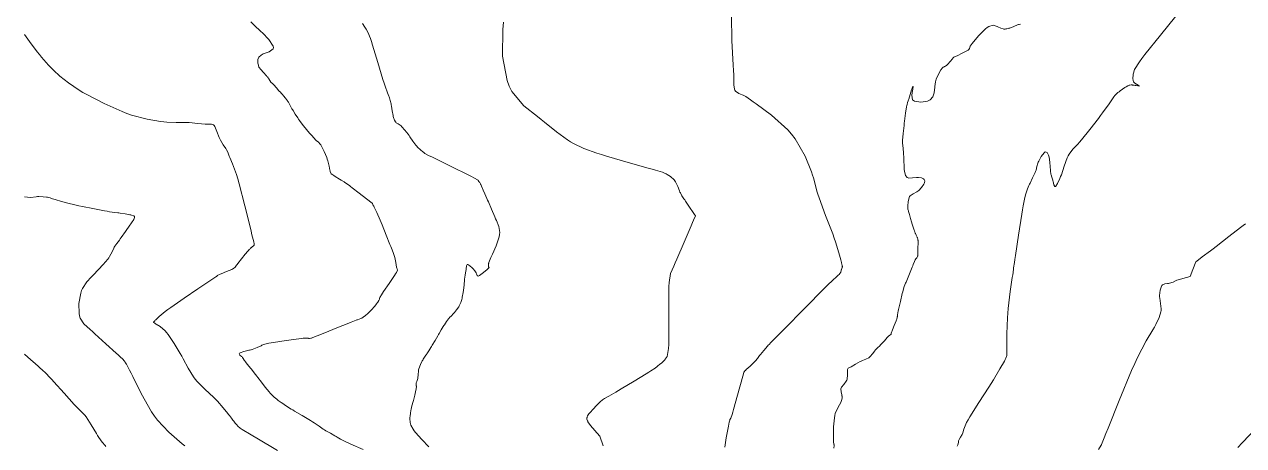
# Model space of a CAD drawing. Header units: millimetres. Extents: x 837477 to 838477, y 1189014 to 1191014.
# Drawn here: x 837476.5 to 837752.1, y 1190659.9 to 1190755.2 of the extents above; entities that cross this region are included whole.
import ezdxf

# ---------------------------------------------------------------- set-up
doc = ezdxf.new("R2010")
doc.units = ezdxf.units.MM
doc.header["$LTSCALE"] = 0.3
doc.layers.add('COTAS 10', color=252, linetype='Continuous', lineweight=9)

msp = doc.modelspace()

# ---------------------------------------------------------------- linework, layer by layer
at = {"layer": 'COTAS 10'}
for points in [[(837634.821, 1190659.542), (837635.159, 1190661.656), (837635.49, 1190663.493), (837635.564, 1190663.896), (837635.632, 1190664.251), (837635.813, 1190665.152), (837635.948, 1190665.657), (837635.986, 1190665.764), (837636.024, 1190665.857), (837636.162, 1190666.074), (837636.486, 1190666.948), (837636.641, 1190667.455), (837636.824, 1190668.078), (837637.723, 1190671.283), (837638.907, 1190675.603), (837639.14, 1190676.454), (837639.161, 1190676.532), (837639.165, 1190676.547), (837639.169, 1190676.559), (837639.175, 1190676.58), (837639.176, 1190676.583), (837639.176, 1190676.585), (837639.177, 1190676.587), (837639.387, 1190676.784), (837639.52, 1190676.907), (837639.684, 1190677.06), (837640.544, 1190677.86), (837641.446, 1190678.726), (837641.637, 1190678.92), (837641.802, 1190679.095), (837642.185, 1190679.564), (837642.544, 1190680.058), (837642.694, 1190680.249), (837642.866, 1190680.463), (837643.669, 1190681.43), (837644.488, 1190682.385), (837644.669, 1190682.59), (837644.831, 1190682.77), (837645.251, 1190683.209), (837646.587, 1190684.548), (837647.327, 1190685.296), (837648.227, 1190686.208), (837652.811, 1190690.863), (837657.382, 1190695.489), (837658.274, 1190696.383), (837659.003, 1190697.108), (837660.284, 1190698.328), (837660.476, 1190698.439), (837660.519, 1190698.465), (837660.557, 1190698.49), (837660.657, 1190698.562), (837660.737, 1190698.648), (837660.762, 1190698.68), (837660.788, 1190698.717), (837660.896, 1190698.88), (837660.999, 1190699.074), (837661.023, 1190699.13), (837661.045, 1190699.187), (837661.108, 1190699.4), (837661.165, 1190699.622), (837661.184, 1190699.684), (837661.204, 1190699.747), (837661.287, 1190699.976), (837661.36, 1190700.171), (837661.374, 1190700.212), (837661.385, 1190700.248), (837661.404, 1190700.329), (837661.402, 1190700.384), (837661.4, 1190700.402), (837661.398, 1190700.423), (837661.387, 1190700.51), (837661.368, 1190700.618), (837661.36, 1190700.652), (837661.352, 1190700.687), (837661.315, 1190700.829), (837661.184, 1190701.33), (837661.116, 1190701.592), (837661.035, 1190701.908), (837660.63, 1190703.491), (837659.87, 1190705.968), (837659.565, 1190706.847), (837659.219, 1190707.809), (837657.629, 1190711.982), (837656.133, 1190715.929), (837655.847, 1190716.749), (837655.616, 1190717.452), (837655.243, 1190719.003), (837654.887, 1190720.452), (837654.667, 1190721.089), (837654.393, 1190721.828), (837652.966, 1190725.351), (837650.72, 1190729.328), (837649.931, 1190730.354), (837649.069, 1190731.347), (837645.351, 1190734.659), (837641.917, 1190737.193), (837641.234, 1190737.696), (837640.667, 1190738.111), (837639.584, 1190738.892), (837639.14, 1190739.13), (837638.975, 1190739.203), (837638.792, 1190739.28), (837637.98, 1190739.584), (837637.245, 1190740.079), (837637.111, 1190740.275), (837637.007, 1190740.497), (837636.88, 1190741.516), (837636.853, 1190743.772), (837636.811, 1190744.774), (837636.755, 1190745.94), (837636.429, 1190751.516), (837636.342, 1190757.132)], [(837687.318, 1190659.738), (837687.43, 1190659.903), (837687.518, 1190660.059), (837687.634, 1190660.546), (837687.679, 1190660.992), (837687.722, 1190661.121), (837687.779, 1190661.254), (837688.095, 1190661.753), (837688.455, 1190662.352), (837688.539, 1190662.547), (837688.616, 1190662.755), (837688.841, 1190663.608), (837689.476, 1190665.1), (837689.812, 1190665.71), (837690.217, 1190666.406), (837692.261, 1190669.629), (837694.511, 1190673.095), (837695.046, 1190673.943), (837695.544, 1190674.743), (837697.026, 1190677.228), (837698.017, 1190679.017), (837698.205, 1190679.377), (837698.356, 1190679.679), (837698.59, 1190680.281), (837698.583, 1190681.159), (837698.583, 1190682.211), (837698.587, 1190685.133), (837698.708, 1190688.785), (837698.781, 1190689.822), (837698.872, 1190690.869), (837699.346, 1190694.743), (837699.819, 1190697.926), (837699.91, 1190698.538), (837699.984, 1190699.033), (837700.103, 1190699.849), (837700.108, 1190699.904), (837700.108, 1190699.92), (837700.109, 1190699.936), (837700.108, 1190699.997), (837700.108, 1190700.056), (837700.109, 1190700.072), (837700.111, 1190700.087), (837700.118, 1190700.139), (837700.295, 1190701.296), (837700.404, 1190702.008), (837700.537, 1190702.89), (837701.234, 1190707.489), (837701.974, 1190712.266), (837702.135, 1190713.26), (837702.277, 1190714.111), (837702.63, 1190715.996), (837702.863, 1190716.886), (837702.929, 1190717.11), (837702.995, 1190717.324), (837703.24, 1190718.012), (837703.571, 1190718.768), (837703.692, 1190719.023), (837703.825, 1190719.299), (837704.413, 1190720.464), (837704.968, 1190721.641), (837705.08, 1190721.925), (837705.174, 1190722.191), (837705.367, 1190722.999), (837705.564, 1190723.774), (837705.661, 1190724.019), (837705.777, 1190724.277), (837706.35, 1190725.318), (837706.981, 1190726.138), (837707.133, 1190726.257), (837707.275, 1190726.329), (837707.708, 1190726.2), (837708.023, 1190725.603), (837708.091, 1190725.38), (837708.151, 1190725.133), (837708.298, 1190724.034), (837708.38, 1190722.939), (837708.398, 1190722.694), (837708.415, 1190722.475), (837708.46, 1190721.896), (837708.526, 1190721.446), (837708.555, 1190721.308), (837708.589, 1190721.165), (837708.753, 1190720.601), (837708.945, 1190719.978), (837708.997, 1190719.797), (837709.048, 1190719.613), (837709.23, 1190718.919), (837709.466, 1190718.522), (837709.552, 1190718.525), (837709.647, 1190718.577), (837710.064, 1190719.171), (837710.579, 1190720.329), (837710.736, 1190720.737), (837710.898, 1190721.182), (837711.537, 1190723.101), (837712.252, 1190725.006), (837712.464, 1190725.441), (837712.68, 1190725.836), (837713.511, 1190726.929), (837714.621, 1190728.12), (837715.014, 1190728.577), (837715.445, 1190729.088), (837717.309, 1190731.392), (837719.262, 1190733.906), (837719.748, 1190734.549), (837720.211, 1190735.17), (837721.684, 1190737.22), (837722.791, 1190738.771), (837723.022, 1190739.077), (837723.221, 1190739.328), (837723.667, 1190739.79), (837723.973, 1190739.967), (837724.083, 1190740.04), (837724.204, 1190740.122), (837724.735, 1190740.505), (837725.285, 1190740.899), (837725.418, 1190740.989), (837725.544, 1190741.07), (837725.929, 1190741.292), (837726.247, 1190741.424), (837726.33, 1190741.448), (837726.411, 1190741.467), (837726.683, 1190741.492), (837726.939, 1190741.477), (837727.009, 1190741.472), (837727.08, 1190741.466), (837727.332, 1190741.44), (837727.618, 1190741.394), (837727.709, 1190741.375), (837727.805, 1190741.355), (837728.196, 1190741.26), (837728.465, 1190741.217), (837728.484, 1190741.229), (837728.48, 1190741.251), (837728.265, 1190741.419), (837727.913, 1190741.641), (837727.823, 1190741.698), (837727.736, 1190741.752), (837727.445, 1190741.931), (837727.221, 1190742.196), (837727.176, 1190742.304), (837727.137, 1190742.427), (837727.059, 1190742.999), (837727.097, 1190743.707), (837727.132, 1190743.917), (837727.178, 1190744.133), (837727.433, 1190744.961), (837728.531, 1190746.687), (837729.108, 1190747.47), (837729.804, 1190748.384), (837733.307, 1190752.784), (837736.765, 1190757.046)], [(837527.705, 1190755.743), (837528.788, 1190754.72), (837529.673, 1190753.904), (837529.981, 1190753.599), (837530.318, 1190753.26), (837531.763, 1190751.753), (837532.761, 1190750.275), (837532.816, 1190749.955), (837532.775, 1190749.673), (837531.825, 1190748.977), (837530.509, 1190748.52), (837530.236, 1190748.39), (837530.003, 1190748.257), (837529.493, 1190747.763), (837529.313, 1190747.25), (837529.288, 1190747.106), (837529.274, 1190746.961), (837529.314, 1190746.428), (837529.405, 1190745.977), (837529.424, 1190745.883), (837529.44, 1190745.803), (837529.475, 1190745.625), (837529.498, 1190745.545), (837529.506, 1190745.526), (837529.515, 1190745.508), (837529.557, 1190745.457), (837529.744, 1190745.251), (837529.845, 1190745.137), (837529.968, 1190744.998), (837530.588, 1190744.289), (837531.207, 1190743.577), (837531.329, 1190743.437), (837531.429, 1190743.322), (837531.612, 1190743.111), (837531.699, 1190742.981), (837531.738, 1190742.918), (837531.784, 1190742.842), (837532.008, 1190742.469), (837532.246, 1190742.102), (837532.301, 1190742.03), (837532.351, 1190741.971), (837532.494, 1190741.867), (837532.713, 1190741.7), (837532.812, 1190741.601), (837532.927, 1190741.48), (837533.479, 1190740.852), (837534.058, 1190740.179), (837534.19, 1190740.029), (837534.309, 1190739.895), (837534.639, 1190739.544), (837534.926, 1190739.236), (837535.02, 1190739.129), (837535.119, 1190739.013), (837535.527, 1190738.519), (837535.961, 1190737.927), (837536.077, 1190737.751), (837536.191, 1190737.568), (837536.585, 1190736.862), (837536.991, 1190736.109), (837537.112, 1190735.897), (837537.236, 1190735.684), (837537.715, 1190734.899), (837538.302, 1190734.024), (837538.494, 1190733.753), (837538.7, 1190733.469), (837539.548, 1190732.344), (837540.337, 1190731.338), (837540.504, 1190731.131), (837540.649, 1190730.955), (837540.988, 1190730.573), (837541.252, 1190730.301), (837541.348, 1190730.192), (837541.456, 1190730.07), (837541.93, 1190729.509), (837542.424, 1190728.959), (837542.543, 1190728.843), (837542.656, 1190728.742), (837543, 1190728.51), (837543.373, 1190728.117), (837543.504, 1190727.915), (837543.646, 1190727.672), (837544.257, 1190726.459), (837544.852, 1190725.052), (837544.983, 1190724.687), (837545.101, 1190724.333), (837545.405, 1190723.142), (837545.586, 1190722.216), (837545.626, 1190722.028), (837545.661, 1190721.87), (837545.75, 1190721.55), (837545.89, 1190721.386), (837545.957, 1190721.328), (837546.037, 1190721.263), (837546.431, 1190720.981), (837546.977, 1190720.628), (837547.154, 1190720.519), (837547.341, 1190720.405), (837548.11, 1190719.949), (837548.822, 1190719.527), (837548.974, 1190719.433), (837549.107, 1190719.349), (837549.424, 1190719.129), (837549.966, 1190718.703), (837550.242, 1190718.489), (837550.571, 1190718.234), (837552.212, 1190716.966), (837553.841, 1190715.711), (837554.162, 1190715.465), (837554.428, 1190715.263), (837554.921, 1190714.896), (837555.037, 1190714.806), (837555.066, 1190714.778), (837555.092, 1190714.749), (837555.175, 1190714.631), (837555.371, 1190714.241), (837555.469, 1190714.04), (837555.587, 1190713.798), (837556.17, 1190712.59), (837556.929, 1190710.914), (837557.157, 1190710.378), (837557.394, 1190709.81), (837558.313, 1190707.499), (837559.144, 1190705.372), (837559.325, 1190704.919), (837559.484, 1190704.526), (837559.88, 1190703.602), (837560.128, 1190702.923), (837560.193, 1190702.685), (837560.257, 1190702.425), (837560.476, 1190701.306), (837560.66, 1190700.269), (837560.702, 1190700.062), (837560.74, 1190699.889), (837560.844, 1190699.551), (837560.602, 1190699.023), (837560.423, 1190698.731), (837560.194, 1190698.374), (837558.959, 1190696.558), (837557.695, 1190694.713), (837557.449, 1190694.339), (837557.247, 1190694.025), (837556.889, 1190693.384), (837556.807, 1190693.129), (837556.779, 1190693.057), (837556.748, 1190692.986), (837556.618, 1190692.725), (837556.375, 1190692.356), (837556.274, 1190692.216), (837556.158, 1190692.06), (837555.615, 1190691.36), (837554.997, 1190690.62), (837554.833, 1190690.438), (837554.672, 1190690.267), (837554.12, 1190689.735), (837553.638, 1190689.325), (837553.522, 1190689.23), (837553.414, 1190689.144), (837553.084, 1190688.904), (837552.777, 1190688.725), (837552.683, 1190688.678), (837552.584, 1190688.633), (837552.193, 1190688.477), (837551.836, 1190688.353), (837551.758, 1190688.327), (837551.69, 1190688.305), (837551.52, 1190688.257), (837550.786, 1190687.978), (837550.362, 1190687.811), (837549.843, 1190687.605), (837547.17, 1190686.537), (837544.39, 1190685.415), (837543.803, 1190685.176), (837543.294, 1190684.967), (837542.118, 1190684.472), (837541.542, 1190684.239), (837541.413, 1190684.196), (837541.297, 1190684.163), (837540.985, 1190684.12), (837540.759, 1190684.146), (837540.696, 1190684.156), (837540.634, 1190684.166), (837540.412, 1190684.215), (837539.554, 1190684.163), (837539.092, 1190684.111), (837538.533, 1190684.042), (837535.701, 1190683.656), (837532.847, 1190683.232), (837532.274, 1190683.138), (837531.796, 1190683.055), (837530.852, 1190682.844), (837530.387, 1190682.644), (837530.21, 1190682.569), (837530.013, 1190682.485), (837529.129, 1190682.11), (837528.02, 1190681.64), (837527.809, 1190681.551), (837527.779, 1190681.548), (837527.766, 1190681.548), (837527.751, 1190681.549), (837527.676, 1190681.558), (837527.382, 1190681.505), (837527.228, 1190681.468), (837527.043, 1190681.421), (837526.112, 1190681.169), (837525.288, 1190680.848), (837525.169, 1190680.757), (837525.098, 1190680.666), (837525.237, 1190680.331), (837525.625, 1190680.009), (837525.712, 1190679.926), (837525.789, 1190679.846), (837525.991, 1190679.58), (837526.226, 1190679.226), (837526.325, 1190679.09), (837526.438, 1190678.939), (837526.966, 1190678.255), (837527.623, 1190677.42), (837527.817, 1190677.173), (837528.017, 1190676.918), (837528.783, 1190675.939), (837529.606, 1190674.878), (837529.842, 1190674.572), (837530.082, 1190674.259), (837530.975, 1190673.086), (837531.833, 1190672.009), (837532.05, 1190671.758), (837532.259, 1190671.527), (837532.939, 1190670.863), (837533.564, 1190670.353), (837533.739, 1190670.218), (837533.914, 1190670.087), (837534.55, 1190669.639), (837535.164, 1190669.228), (837535.326, 1190669.12), (837535.484, 1190669.014), (837536.023, 1190668.655), (837536.844, 1190668.139), (837537.18, 1190667.936), (837537.562, 1190667.705), (837539.337, 1190666.653), (837541.185, 1190665.537), (837541.614, 1190665.267), (837542.008, 1190665.014), (837543.132, 1190664.239), (837544.064, 1190663.59), (837544.337, 1190663.417), (837544.616, 1190663.247), (837545.677, 1190662.654), (837546.701, 1190662.103), (837546.956, 1190661.959), (837547.2, 1190661.818), (837547.978, 1190661.341), (837549.185, 1190660.708), (837549.698, 1190660.47), (837550.289, 1190660.204), (837553.072, 1190659.017)], [(837552.937, 1190755.38), (837553.479, 1190754.562), (837553.615, 1190754.348), (837553.746, 1190754.14), (837554.169, 1190753.433), (837554.746, 1190751.976), (837554.973, 1190751.295), (837555.23, 1190750.494), (837556.404, 1190746.596), (837557.569, 1190742.687), (837557.82, 1190741.879), (837558.039, 1190741.189), (837558.576, 1190739.689), (837558.877, 1190738.983), (837558.948, 1190738.794), (837559.015, 1190738.609), (837559.214, 1190737.964), (837559.383, 1190737.225), (837559.432, 1190736.98), (837559.48, 1190736.718), (837559.661, 1190735.626), (837559.848, 1190734.57), (837559.901, 1190734.331), (837559.953, 1190734.114), (837560.147, 1190733.521), (837560.393, 1190733.124), (837560.479, 1190733.032), (837560.573, 1190732.946), (837560.975, 1190732.697), (837561.488, 1190732.354), (837561.651, 1190732.209), (837561.825, 1190732.043), (837562.528, 1190731.259), (837563.272, 1190730.317), (837563.471, 1190730.051), (837563.666, 1190729.781), (837564.345, 1190728.787), (837565.004, 1190727.871), (837565.188, 1190727.65), (837565.371, 1190727.444), (837566.036, 1190726.821), (837566.595, 1190726.375), (837566.712, 1190726.28), (837566.811, 1190726.199), (837567.034, 1190726.012), (837568.033, 1190725.483), (837568.622, 1190725.187), (837569.347, 1190724.826), (837573.096, 1190722.979), (837576.83, 1190721.136), (837577.546, 1190720.778), (837578.124, 1190720.485), (837579.064, 1190719.975), (837579.097, 1190719.9), (837579.104, 1190719.881), (837579.111, 1190719.864), (837579.125, 1190719.811), (837579.155, 1190719.746), (837579.171, 1190719.722), (837579.191, 1190719.694), (837579.288, 1190719.572), (837579.396, 1190719.442), (837579.422, 1190719.41), (837579.446, 1190719.38), (837579.519, 1190719.285), (837579.601, 1190719.13), (837579.631, 1190719.062), (837579.664, 1190718.983), (837579.811, 1190718.604), (837580.028, 1190718.065), (837580.106, 1190717.884), (837580.192, 1190717.69), (837580.566, 1190716.873), (837581.061, 1190715.782), (837581.224, 1190715.415), (837581.397, 1190715.02), (837582.115, 1190713.358), (837582.849, 1190711.639), (837583.032, 1190711.208), (837583.207, 1190710.797), (837583.766, 1190709.475), (837583.976, 1190708.072), (837583.93, 1190707.61), (837583.84, 1190707.117), (837583.137, 1190705.068), (837582.302, 1190703.174), (837582.128, 1190702.777), (837581.979, 1190702.436), (837581.645, 1190701.665), (837581.504, 1190701.281), (837581.475, 1190701.184), (837581.451, 1190701.09), (837581.404, 1190700.785), (837581.399, 1190700.546), (837581.402, 1190700.495), (837581.406, 1190700.45), (837581.437, 1190700.34), (837581.482, 1190700.278), (837581.496, 1190700.263), (837581.509, 1190700.249), (837581.561, 1190700.206), (837581.397, 1190700.002), (837581.275, 1190699.886), (837581.119, 1190699.745), (837580.279, 1190699.021), (837579.413, 1190698.381), (837579.241, 1190698.292), (837579.1, 1190698.242), (837578.834, 1190698.38), (837578.712, 1190698.776), (837578.662, 1190698.888), (837578.604, 1190699.002), (837578.332, 1190699.42), (837577.969, 1190699.857), (837577.852, 1190699.983), (837577.729, 1190700.111), (837577.229, 1190700.588), (837576.779, 1190700.876), (837576.688, 1190700.885), (837576.611, 1190700.862), (837576.453, 1190700.525), (837576.368, 1190699.88), (837576.337, 1190699.665), (837576.303, 1190699.433), (837576.153, 1190698.46), (837576.015, 1190697.515), (837575.989, 1190697.301), (837575.967, 1190697.107), (837575.931, 1190696.576), (837575.892, 1190696.022), (837575.868, 1190695.813), (837575.839, 1190695.58), (837575.688, 1190694.538), (837575.494, 1190693.461), (837575.437, 1190693.205), (837575.38, 1190692.969), (837575.164, 1190692.27), (837574.883, 1190691.668), (837574.784, 1190691.492), (837574.677, 1190691.313), (837574.213, 1190690.632), (837573.714, 1190689.994), (837573.584, 1190689.841), (837573.458, 1190689.699), (837573.032, 1190689.275), (837572.616, 1190688.852), (837572.496, 1190688.711), (837572.373, 1190688.561), (837571.913, 1190687.932), (837571.446, 1190687.224), (837571.319, 1190687.023), (837571.193, 1190686.821), (837570.749, 1190686.075), (837570.265, 1190685.241), (837570.115, 1190684.984), (837569.958, 1190684.715), (837569.332, 1190683.648), (837568.704, 1190682.592), (837568.546, 1190682.329), (837568.394, 1190682.08), (837567.904, 1190681.289), (837567.49, 1190680.648), (837567.386, 1190680.493), (837567.287, 1190680.348), (837566.971, 1190679.906), (837566.656, 1190679.414), (837566.557, 1190679.237), (837566.455, 1190679.043), (837566.044, 1190678.193), (837565.692, 1190677.259), (837565.625, 1190677.01), (837565.572, 1190676.767), (837565.493, 1190675.925), (837565.461, 1190675.197), (837565.437, 1190675.024), (837565.408, 1190674.865), (837565.247, 1190674.395), (837565.094, 1190674.045), (837565.069, 1190673.96), (837565.052, 1190673.881), (837565.051, 1190673.641), (837565.094, 1190673.446), (837565.103, 1190673.396), (837565.112, 1190673.348), (837565.136, 1190673.187), (837565.089, 1190672.802), (837565.053, 1190672.612), (837565.007, 1190672.386), (837564.757, 1190671.268), (837564.476, 1190670.109), (837564.41, 1190669.856), (837564.349, 1190669.633), (837564.172, 1190669.076), (837564.026, 1190668.586), (837563.985, 1190668.406), (837563.944, 1190668.207), (837563.795, 1190667.328), (837563.678, 1190666.473), (837563.657, 1190666.289), (837563.642, 1190666.129), (837563.629, 1190665.739), (837563.682, 1190665.403), (837563.708, 1190665.276), (837563.74, 1190665.134), (837563.895, 1190664.499), (837564.39, 1190663.561), (837564.635, 1190663.228), (837564.927, 1190662.864), (837566.374, 1190661.282), (837567.943, 1190659.622)], [(837607.319, 1190659.851), (837606.607, 1190662.017), (837605.36, 1190663.399), (837605.087, 1190663.711), (837604.845, 1190663.993), (837604.234, 1190664.758), (837603.901, 1190665.272), (837603.835, 1190665.397), (837603.78, 1190665.513), (837603.676, 1190665.866), (837603.68, 1190666.17), (837603.693, 1190666.255), (837603.712, 1190666.34), (837603.823, 1190666.649), (837604.102, 1190667.069), (837604.226, 1190667.223), (837604.37, 1190667.394), (837605.059, 1190668.151), (837605.802, 1190668.928), (837605.98, 1190669.112), (837606.146, 1190669.282), (837606.644, 1190669.784), (837607.203, 1190670.237), (837607.408, 1190670.376), (837607.634, 1190670.521), (837608.632, 1190671.093), (837610.196, 1190671.977), (837610.78, 1190672.319), (837611.429, 1190672.703), (837614.317, 1190674.439), (837617.066, 1190676.121), (837617.628, 1190676.471), (837618.102, 1190676.77), (837619.096, 1190677.43), (837619.507, 1190677.749), (837619.615, 1190677.832), (837619.72, 1190677.914), (837620.077, 1190678.192), (837620.403, 1190678.453), (837620.489, 1190678.523), (837620.573, 1190678.594), (837620.86, 1190678.842), (837621.17, 1190679.172), (837621.268, 1190679.294), (837621.372, 1190679.429), (837621.793, 1190680.027), (837622.131, 1190681.861), (837622.182, 1190682.775), (837622.216, 1190683.865), (837622.184, 1190689.271), (837622.151, 1190694.727), (837622.184, 1190695.849), (837622.234, 1190696.802), (837622.567, 1190698.843), (837623.316, 1190700.502), (837623.628, 1190701.214), (837623.986, 1190702.036), (837625.659, 1190705.921), (837627.244, 1190709.631), (837627.547, 1190710.344), (837627.79, 1190710.92), (837628.177, 1190711.862), (837627.978, 1190712.2), (837627.852, 1190712.394), (837627.695, 1190712.633), (837626.872, 1190713.859), (837625.983, 1190715.172), (837625.785, 1190715.464), (837625.606, 1190715.726), (837625.134, 1190716.417), (837624.784, 1190717.039), (837624.682, 1190717.257), (837624.579, 1190717.495), (837624.191, 1190718.522), (837623.7, 1190719.566), (837623.532, 1190719.814), (837623.35, 1190720.045), (837622.575, 1190720.735), (837621.766, 1190721.237), (837621.562, 1190721.35), (837621.367, 1190721.452), (837620.735, 1190721.726), (837619.194, 1190722.192), (837618.427, 1190722.414), (837617.511, 1190722.677), (837612.973, 1190723.965), (837608.091, 1190725.388), (837606.959, 1190725.736), (837605.923, 1190726.065), (837602.973, 1190727.089), (837600.606, 1190728.216), (837599.936, 1190728.611), (837599.261, 1190729.04), (837596.773, 1190730.889), (837594.102, 1190733.057), (837593.312, 1190733.688), (837592.499, 1190734.333), (837589.382, 1190736.773), (837586.667, 1190740.032), (837586.107, 1190741.193), (837585.632, 1190742.467), (837584.609, 1190748), (837584.635, 1190754.062), (837584.82, 1190755.668)], [(837659.457, 1190659.319), (837659.568, 1190659.914), (837659.536, 1190660.048), (837659.523, 1190660.094), (837659.508, 1190660.144), (837659.442, 1190660.354), (837659.384, 1190660.597), (837659.375, 1190660.667), (837659.369, 1190660.74), (837659.373, 1190661.012), (837659.396, 1190661.666), (837659.402, 1190661.978), (837659.408, 1190662.348), (837659.43, 1190664.158), (837659.594, 1190666.161), (837659.691, 1190666.653), (837659.809, 1190667.117), (837660.419, 1190668.565), (837661.023, 1190669.652), (837661.137, 1190669.888), (837661.229, 1190670.095), (837661.372, 1190670.612), (837661.326, 1190671.029), (837661.299, 1190671.175), (837661.266, 1190671.333), (837661.097, 1190672.011), (837661.067, 1190672.739), (837661.122, 1190672.928), (837661.204, 1190673.112), (837661.73, 1190673.732), (837662.285, 1190674.422), (837662.387, 1190674.65), (837662.466, 1190674.895), (837662.561, 1190675.912), (837662.549, 1190676.818), (837662.56, 1190676.992), (837662.578, 1190677.134), (837662.693, 1190677.369), (837663.044, 1190677.52), (837663.211, 1190677.609), (837663.407, 1190677.718), (837664.365, 1190678.281), (837665.428, 1190678.882), (837665.69, 1190679.015), (837665.939, 1190679.132), (837666.722, 1190679.436), (837667.376, 1190679.749), (837667.543, 1190679.872), (837667.705, 1190680.012), (837668.239, 1190680.648), (837668.715, 1190681.311), (837668.841, 1190681.466), (837668.964, 1190681.61), (837669.383, 1190682.028), (837669.858, 1190682.478), (837670.016, 1190682.642), (837670.186, 1190682.823), (837670.893, 1190683.618), (837671.558, 1190684.362), (837671.701, 1190684.511), (837671.826, 1190684.635), (837672.128, 1190684.875), (837672.284, 1190684.958), (837672.317, 1190684.983), (837672.345, 1190685.008), (837672.408, 1190685.105), (837672.436, 1190685.205), (837672.441, 1190685.233), (837672.445, 1190685.26), (837672.453, 1190685.356), (837672.559, 1190685.675), (837672.625, 1190685.843), (837672.707, 1190686.046), (837673.138, 1190687.063), (837673.569, 1190688.092), (837673.651, 1190688.302), (837673.717, 1190688.478), (837673.823, 1190688.845), (837673.827, 1190689.02), (837673.829, 1190689.076), (837673.832, 1190689.135), (837673.845, 1190689.379), (837673.957, 1190690.016), (837674.021, 1190690.323), (837674.101, 1190690.688), (837674.508, 1190692.478), (837674.952, 1190694.313), (837675.053, 1190694.705), (837675.145, 1190695.047), (837675.402, 1190695.864), (837675.699, 1190696.604), (837675.818, 1190696.897), (837675.951, 1190697.229), (837677.17, 1190700.244), (837677.299, 1190700.564), (837677.412, 1190700.844), (837677.68, 1190701.512), (837677.857, 1190701.888), (837677.912, 1190701.984), (837677.969, 1190702.076), (837678.199, 1190702.376), (837678.39, 1190702.643), (837678.424, 1190702.714), (837678.449, 1190702.783), (837678.47, 1190703.021), (837678.443, 1190703.279), (837678.438, 1190703.36), (837678.435, 1190703.446), (837678.432, 1190703.792), (837678.443, 1190704.194), (837678.449, 1190704.314), (837678.456, 1190704.439), (837678.491, 1190704.924), (837678.523, 1190705.391), (837678.529, 1190705.505), (837678.532, 1190705.612), (837678.532, 1190705.943), (837678.514, 1190706.219), (837678.507, 1190706.291), (837678.499, 1190706.361), (837678.462, 1190706.599), (837678.381, 1190706.869), (837678.346, 1190706.96), (837678.304, 1190707.057), (837678.106, 1190707.464), (837677.911, 1190707.851), (837677.871, 1190707.935), (837677.837, 1190708.009), (837677.767, 1190708.194), (837677.675, 1190708.503), (837677.628, 1190708.655), (837677.572, 1190708.835), (837677.29, 1190709.728), (837676.968, 1190710.76), (837676.887, 1190711.027), (837676.809, 1190711.288), (837676.556, 1190712.165), (837676.362, 1190712.857), (837676.322, 1190713.002), (837676.288, 1190713.126), (837676.214, 1190713.402), (837676.198, 1190713.74), (837676.2, 1190713.903), (837676.206, 1190714.096), (837676.253, 1190715.042), (837676.476, 1190716.018), (837676.593, 1190716.229), (837676.734, 1190716.415), (837677.442, 1190716.875), (837678.254, 1190717.27), (837678.46, 1190717.415), (837678.658, 1190717.576), (837679.307, 1190718.288), (837679.786, 1190719.01), (837679.876, 1190719.178), (837679.949, 1190719.331), (837680.058, 1190719.769), (837679.931, 1190720.085), (837679.853, 1190720.162), (837679.758, 1190720.234), (837679.261, 1190720.455), (837678.579, 1190720.568), (837678.366, 1190720.573), (837678.142, 1190720.565), (837677.249, 1190720.442), (837676.424, 1190720.411), (837676.244, 1190720.462), (837676.084, 1190720.539), (837675.681, 1190721.032), (837675.455, 1190721.988), (837675.407, 1190722.357), (837675.365, 1190722.772), (837675.265, 1190724.645), (837675.197, 1190726.441), (837675.175, 1190726.807), (837675.152, 1190727.115), (837675.056, 1190727.753), (837675.006, 1190728.332), (837675.013, 1190728.603), (837675.027, 1190728.923), (837675.152, 1190730.477), (837675.346, 1190732.322), (837675.405, 1190732.825), (837675.466, 1190733.325), (837675.703, 1190735.102), (837675.925, 1190736.543), (837675.976, 1190736.831), (837676.023, 1190737.071), (837676.158, 1190737.538), (837676.314, 1190737.91), (837676.375, 1190738.089), (837676.444, 1190738.303), (837676.757, 1190739.352), (837677.052, 1190740.372), (837677.109, 1190740.567), (837677.156, 1190740.724), (837677.236, 1190740.976), (837677.247, 1190740.981), (837677.25, 1190740.983), (837677.253, 1190740.984), (837677.264, 1190740.989), (837677.284, 1190741.011), (837677.293, 1190741.024), (837677.303, 1190741.039), (837677.351, 1190741.117), (837677.392, 1190741.165), (837677.398, 1190741.162), (837677.401, 1190741.151), (837677.395, 1190741.049), (837677.333, 1190740.67), (837677.303, 1190740.484), (837677.266, 1190740.263), (837677.084, 1190739.17), (837677.262, 1190738.126), (837677.452, 1190737.935), (837677.703, 1190737.787), (837679.12, 1190737.606), (837680.645, 1190737.85), (837680.965, 1190737.97), (837681.241, 1190738.112), (837681.865, 1190738.812), (837682.135, 1190739.686), (837682.188, 1190739.938), (837682.23, 1190740.194), (837682.303, 1190741.155), (837682.434, 1190742.182), (837682.513, 1190742.481), (837682.611, 1190742.785), (837683.12, 1190743.935), (837683.669, 1190744.903), (837683.792, 1190745.092), (837683.903, 1190745.248), (837684.198, 1190745.529), (837684.409, 1190745.595), (837684.523, 1190745.637), (837684.723, 1190745.72), (837685.006, 1190745.939), (837685.114, 1190746.046), (837685.235, 1190746.172), (837685.783, 1190746.793), (837686.294, 1190747.397), (837686.393, 1190747.512), (837686.473, 1190747.605), (837686.607, 1190747.751), (837686.908, 1190747.89), (837687.093, 1190747.978), (837687.323, 1190748.087), (837688.52, 1190748.66), (837689.672, 1190749.259), (837689.872, 1190749.385), (837690.021, 1190749.494), (837690.131, 1190749.743), (837690.308, 1190750.261), (837690.5, 1190750.54), (837690.752, 1190750.877), (837692.179, 1190752.584), (837693.794, 1190754.223), (837694.167, 1190754.518), (837694.506, 1190754.743), (837695.462, 1190754.982), (837696.183, 1190754.76), (837696.374, 1190754.695), (837696.563, 1190754.628), (837697.216, 1190754.374), (837697.753, 1190754.172), (837697.869, 1190754.139), (837697.97, 1190754.116), (837698.217, 1190754.112), (837698.366, 1190754.158), (837698.406, 1190754.166), (837698.446, 1190754.172), (837698.583, 1190754.173), (837698.901, 1190754.249), (837699.054, 1190754.301), (837699.236, 1190754.368), (837700.126, 1190754.722), (837701.02, 1190755.075), (837701.204, 1190755.141), (837701.36, 1190755.192), (837701.695, 1190755.261)], [(837476.514, 1190752.894), (837477.665, 1190751.305), (837479.435, 1190748.96), (837479.904, 1190748.371), (837480.364, 1190747.808), (837481.952, 1190745.997), (837483.573, 1190744.379), (837484.055, 1190743.939), (837484.551, 1190743.502), (837486.461, 1190741.952), (837488.914, 1190740.307), (837489.753, 1190739.81), (837490.66, 1190739.296), (837494.51, 1190737.289), (837498.617, 1190735.452), (837499.686, 1190735.044), (837500.725, 1190734.68), (837504.233, 1190733.731), (837507.265, 1190733.216), (837508.005, 1190733.126), (837508.701, 1190733.058), (837510.854, 1190733.003), (837512.737, 1190733.027), (837513.263, 1190733.009), (837513.79, 1190732.981), (837515.711, 1190732.791), (837517.361, 1190732.611), (837517.718, 1190732.59), (837518.032, 1190732.58), (837518.804, 1190732.649), (837519.29, 1190732.483), (837519.423, 1190732.325), (837519.555, 1190732.12), (837520.026, 1190730.975), (837520.529, 1190729.624), (837520.682, 1190729.288), (837520.84, 1190728.968), (837521.46, 1190727.95), (837522.015, 1190727.14), (837522.132, 1190726.951), (837522.234, 1190726.778), (837522.473, 1190726.28), (837522.725, 1190725.636), (837522.836, 1190725.371), (837522.964, 1190725.068), (837523.576, 1190723.661), (837524.443, 1190721.196), (837524.732, 1190720.227), (837525.042, 1190719.133), (837526.34, 1190714.145), (837527.522, 1190709.367), (837527.759, 1190708.406), (837527.957, 1190707.601), (837528.348, 1190705.998), (837528.449, 1190705.527), (837528.464, 1190705.436), (837528.474, 1190705.362), (837528.465, 1190705.235), (837528.368, 1190705.171), (837528.323, 1190705.136), (837528.27, 1190705.094), (837528.012, 1190704.879), (837527.747, 1190704.652), (837527.69, 1190704.601), (837527.639, 1190704.555), (837527.514, 1190704.436), (837527.409, 1190704.326), (837527.372, 1190704.287), (837527.331, 1190704.244), (837527.154, 1190704.056), (837526.792, 1190703.637), (837526.634, 1190703.448), (837526.452, 1190703.228), (837525.587, 1190702.169), (837524.743, 1190701.109), (837524.574, 1190700.888), (837524.433, 1190700.698), (837524.158, 1190700.271), (837523.8, 1190699.98), (837523.607, 1190699.875), (837523.374, 1190699.76), (837522.19, 1190699.255), (837521.014, 1190698.782), (837520.786, 1190698.687), (837520.599, 1190698.607), (837520.275, 1190698.448), (837520.226, 1190698.396), (837520.213, 1190698.385), (837520.201, 1190698.374), (837520.159, 1190698.345), (837519.905, 1190698.174), (837519.759, 1190698.075), (837519.58, 1190697.952), (837518.662, 1190697.321), (837517.05, 1190696.224), (837516.434, 1190695.808), (837515.745, 1190695.343), (837512.641, 1190693.259), (837509.587, 1190691.157), (837508.928, 1190690.681), (837508.351, 1190690.25), (837506.943, 1190689.078), (837506.227, 1190688.367), (837506.087, 1190688.227), (837505.971, 1190688.112), (837505.76, 1190687.901), (837505.732, 1190687.846), (837505.732, 1190687.828), (837505.735, 1190687.81), (837505.772, 1190687.735), (837506.024, 1190687.545), (837506.161, 1190687.453), (837506.329, 1190687.346), (837507.18, 1190686.817), (837508.305, 1190685.844), (837508.645, 1190685.456), (837508.998, 1190685.016), (837510.375, 1190683.001), (837511.744, 1190680.712), (837512.091, 1190680.1), (837512.425, 1190679.498), (837513.518, 1190677.4), (837514.724, 1190675.417), (837515.129, 1190674.887), (837515.566, 1190674.364), (837517.4, 1190672.547), (837519.264, 1190670.841), (837519.719, 1190670.39), (837520.147, 1190669.947), (837521.475, 1190668.424), (837522.463, 1190667.171), (837522.678, 1190666.898), (837522.867, 1190666.657), (837523.338, 1190666.058), (837523.651, 1190665.654), (837523.74, 1190665.538), (837523.831, 1190665.419), (837524.171, 1190664.973), (837524.497, 1190664.564), (837524.58, 1190664.468), (837524.659, 1190664.381), (837524.917, 1190664.128), (837525.155, 1190663.934), (837525.221, 1190663.883), (837525.288, 1190663.834), (837525.529, 1190663.663), (837525.763, 1190663.507), (837525.824, 1190663.466), (837525.884, 1190663.426), (837526.089, 1190663.289), (837527.382, 1190662.516), (837528.127, 1190662.075), (837529.041, 1190661.535), (837533.742, 1190658.766)], [(837512.746, 1190659.793), (837512.176, 1190660.285), (837511.575, 1190660.804), (837509.151, 1190662.901), (837506.598, 1190665.631), (837505.915, 1190666.549), (837505.242, 1190667.537), (837502.901, 1190671.689), (837501.011, 1190675.503), (837500.622, 1190676.278), (837500.292, 1190676.931), (837499.586, 1190678.273), (837499.321, 1190678.714), (837499.268, 1190678.799), (837499.224, 1190678.868), (837499.139, 1190678.982), (837499.072, 1190679.039), (837499.04, 1190679.072), (837499.002, 1190679.113), (837498.814, 1190679.322), (837498.08, 1190680.034), (837497.698, 1190680.392), (837497.239, 1190680.819), (837494.933, 1190682.941), (837492.46, 1190685.2), (837491.895, 1190685.713), (837491.381, 1190686.178), (837489.959, 1190687.453), (837489.129, 1190688.739), (837488.989, 1190689.212), (837488.889, 1190689.735), (837488.852, 1190692.043), (837489.256, 1190694.398), (837489.433, 1190694.951), (837489.638, 1190695.46), (837490.616, 1190696.94), (837491.602, 1190697.96), (837491.812, 1190698.18), (837491.995, 1190698.372), (837492.432, 1190698.838), (837492.877, 1190699.319), (837493.065, 1190699.519), (837493.282, 1190699.749), (837494.303, 1190700.825), (837495.346, 1190702.035), (837495.578, 1190702.35), (837495.784, 1190702.656), (837496.323, 1190703.69), (837496.715, 1190704.584), (837496.829, 1190704.802), (837496.946, 1190705.007), (837497.389, 1190705.642), (837497.977, 1190706.393), (837498.185, 1190706.672), (837498.413, 1190706.981), (837499.398, 1190708.352), (837500.355, 1190709.722), (837500.564, 1190710.03), (837500.75, 1190710.307), (837501.219, 1190711.052), (837501.411, 1190711.511), (837501.422, 1190711.609), (837501.415, 1190711.694), (837501.234, 1190711.895), (837500.749, 1190712.033), (837500.549, 1190712.078), (837500.321, 1190712.127), (837499.261, 1190712.328), (837498.146, 1190712.511), (837497.884, 1190712.548), (837497.641, 1190712.579), (837496.93, 1190712.642), (837495.765, 1190712.801), (837495.236, 1190712.891), (837494.617, 1190713.003), (837491.637, 1190713.576), (837488.436, 1190714.246), (837487.678, 1190714.418), (837486.975, 1190714.585), (837484.902, 1190715.141), (837483.464, 1190715.578), (837483.162, 1190715.67), (837482.902, 1190715.749), (837482.308, 1190715.931), (837481.876, 1190716.032), (837481.718, 1190716.06), (837481.543, 1190716.089), (837480.768, 1190716.193), (837479.785, 1190716.236), (837479.478, 1190716.226), (837479.155, 1190716.206), (837477.864, 1190716.055), (837476.514, 1190716.155)], [(837752.5, 1190710.088), (837752, 1190709.704), (837751.427, 1190709.261), (837748.735, 1190707.167), (837745.886, 1190704.952), (837745.212, 1190704.432), (837744.588, 1190703.954), (837742.752, 1190702.563), (837741.517, 1190701.646), (837741.272, 1190701.466), (837740.616, 1190699.716), (837740.044, 1190698.122), (837736.982, 1190697.299), (837736.865, 1190697.202), (837736.165, 1190696.88), (837735.313, 1190696.64), (837735.101, 1190696.594), (837734.9, 1190696.556), (837734.259, 1190696.492), (837733.754, 1190696.261), (837733.638, 1190696.118), (837733.532, 1190695.941), (837733.236, 1190695.013), (837733.112, 1190693.854), (837733.115, 1190693.53), (837733.135, 1190693.205), (837733.339, 1190692.019), (837733.478, 1190690.805), (837733.456, 1190690.462), (837733.407, 1190690.115), (837733.014, 1190688.84), (837732.224, 1190687.247), (837731.926, 1190686.701), (837731.594, 1190686.109), (837730.105, 1190683.593), (837728.12, 1190679.808), (837727.475, 1190678.417), (837726.787, 1190676.877), (837723.959, 1190670.074), (837721.462, 1190663.813), (837720.985, 1190662.615), (837720.6, 1190661.648), (837719.98, 1190660.089), (837719.967, 1190660.051), (837719.965, 1190660.044), (837719.963, 1190660.038), (837719.96, 1190660.026), (837719.96, 1190660.024), (837719.959, 1190660.022), (837719.958, 1190660.021), (837719.956, 1190660.018), (837719.954, 1190660.014), (837719.954, 1190660.013), (837719.952, 1190660.009), (837719.951, 1190660.008), (837719.949, 1190660.005), (837719.947, 1190660.001), (837719.946, 1190660), (837719.946, 1190659.999), (837719.943, 1190659.995), (837719.941, 1190659.991), (837719.939, 1190659.989), (837719.936, 1190659.984), (837719.331, 1190658.984)], [(837476.514, 1190680.558), (837477.256, 1190679.902), (837479.606, 1190677.824), (837480.09, 1190677.395), (837480.503, 1190677.028), (837481.393, 1190676.231), (837482.277, 1190675.302), (837482.685, 1190674.853), (837483.164, 1190674.321), (837485.485, 1190671.704), (837487.789, 1190669.143), (837488.257, 1190668.646), (837488.651, 1190668.24), (837489.461, 1190667.539), (837489.986, 1190667.018), (837490.2, 1190666.726), (837490.445, 1190666.369), (837491.579, 1190664.543), (837492.777, 1190662.58), (837493.062, 1190662.136), (837493.328, 1190661.735), (837494.118, 1190660.647), (837494.746, 1190659.867), (837494.909, 1190659.661)], [(837755.044, 1190663.897), (837751.763, 1190660.484), (837750.76, 1190659.411)]]:
    msp.add_lwpolyline(points, dxfattribs=at)

doc.saveas('drawing.dxf')
